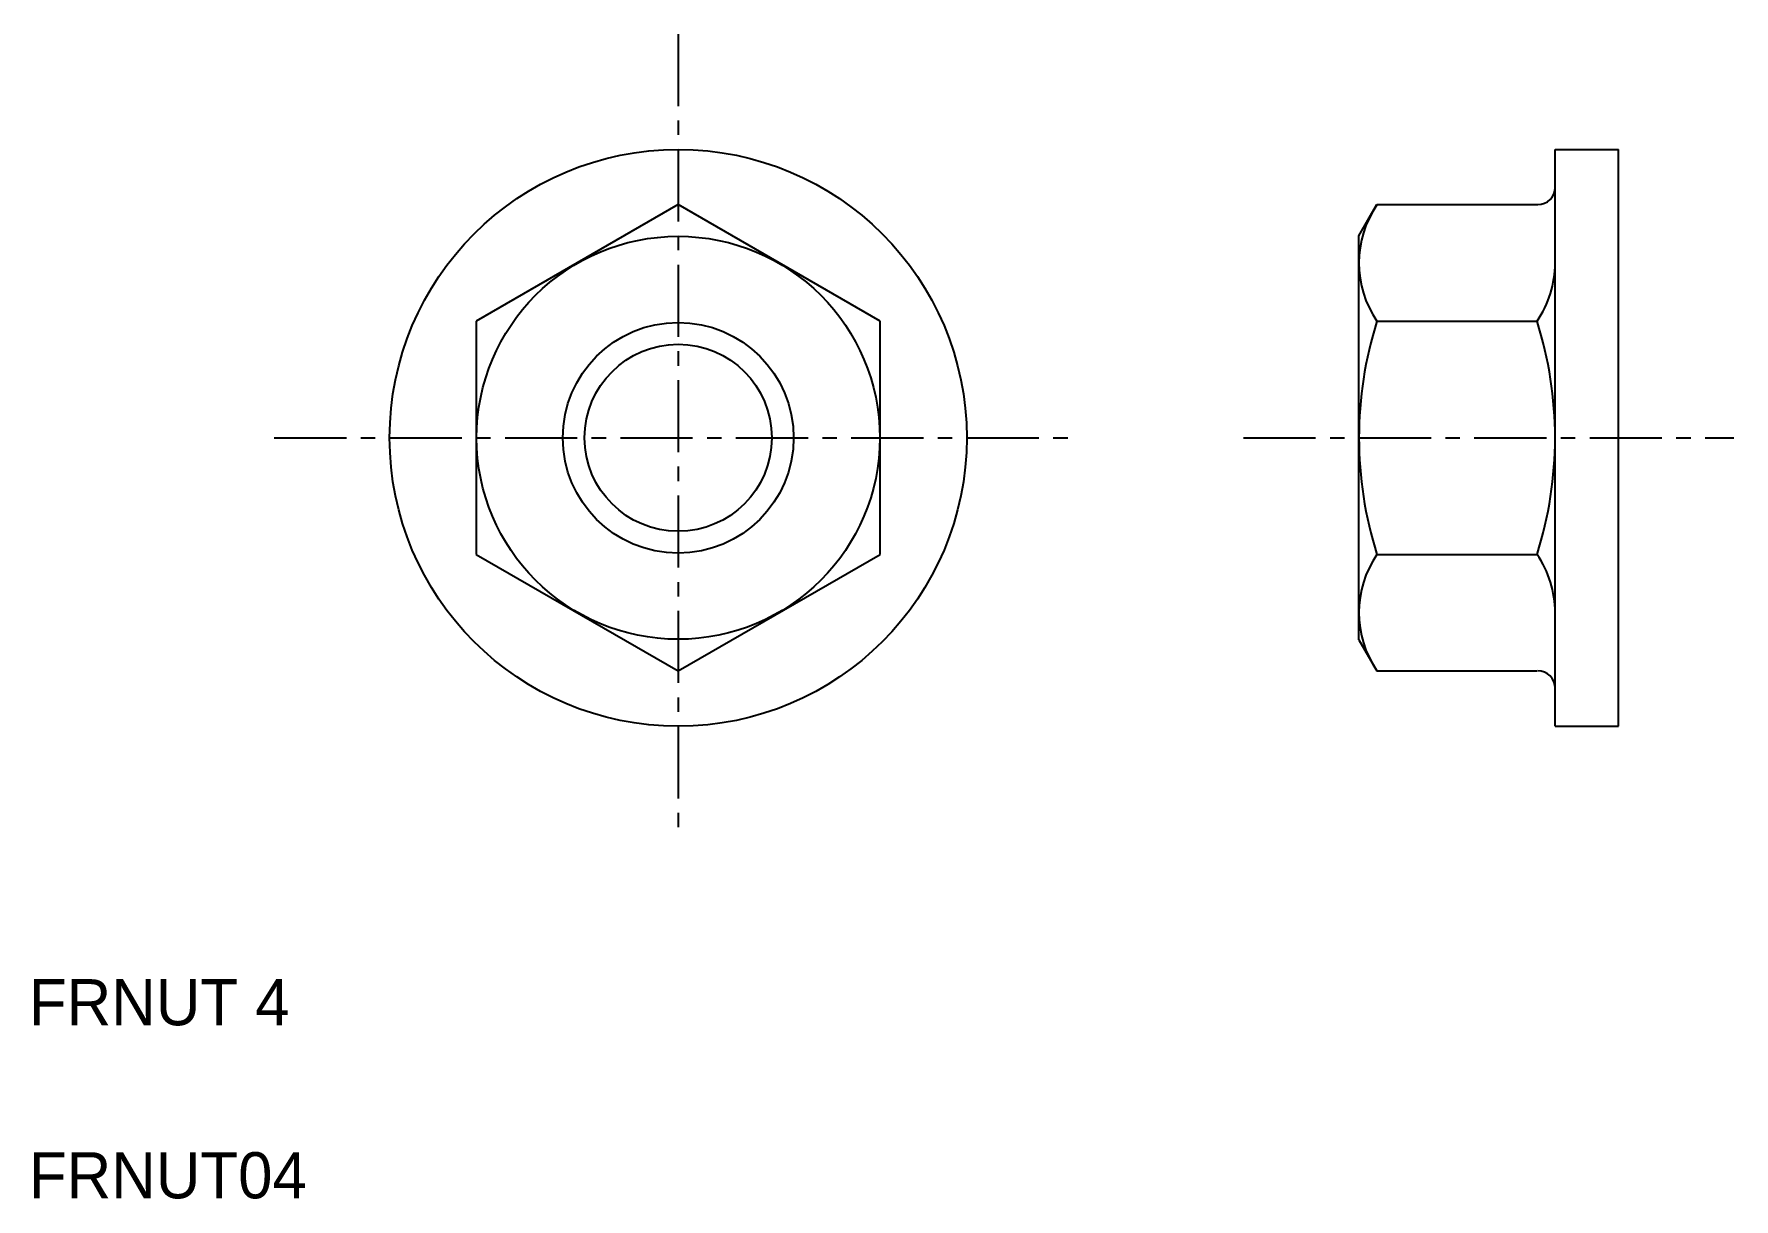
# Model space of a CAD drawing. Extents: x 1.3 to 30.7, y -0.7 to 19.5.
import ezdxf

# ---------------------------------------------------------------- set-up
doc = ezdxf.new("R2010")
doc.units = 0
doc.linetypes.add('CENTER', pattern=[2, 1.25, -0.25, 0.25, -0.25])
doc.layers.get('0').update_dxf_attribs({"linetype": 'CONTINUOUS'})
doc.layers.add('CENTER', color=1, linetype='CENTER')

msp = doc.modelspace()

# ---------------------------------------------------------------- linework, layer by layer
at = {"color": 7, "linetype": 'CONTINUOUS'}
for p, q in [((27.614, 7.518), (27.614, 17.518)), ((27.614, 17.518), (28.714, 17.518)), ((28.714, 7.518), (28.714, 17.518)), ((12.419, 16.56), (8.919, 14.539)), ((15.919, 14.539), (12.419, 16.56)), ((24.214, 16.018), (24.527, 16.56)), ((24.527, 16.56), (27.314, 16.56)), ((24.214, 9.018), (24.214, 16.018)), ((8.919, 14.539), (8.919, 10.498)), ((15.919, 10.498), (15.919, 14.539)), ((24.527, 14.539), (27.302, 14.539)), ((8.919, 10.498), (12.419, 8.477)), ((12.419, 8.477), (15.919, 10.498)), ((24.527, 10.498), (27.302, 10.498)), ((24.97, 10.498), (24.97, 10.498)), ((25.414, 10.498), (25.414, 10.498)), ((24.214, 9.018), (24.527, 8.477)), ((24.527, 8.477), (27.302, 8.477)), ((27.614, 7.518), (28.714, 7.518))]:
    msp.add_line(p, q, dxfattribs=at)
for radius in [5, 3.493, 1.621]:
    msp.add_circle((12.419, 12.518), radius, dxfattribs=at)
at = {"color": 3, "linetype": 'CONTINUOUS'}
msp.add_circle((12.419, 12.518), 2, dxfattribs=at)
at = {"color": 7, "linetype": 'CONTINUOUS'}
for centre, radius, start, end in [((27.314, 16.86), 0.3, 270, 0), ((26.003, 15.549), 1.789, 145.6157, 214.3843), ((25.825, 15.549), 1.789, 325.6157, 0), ((30.902, 12.518), 6.687, 162.412, 197.588), ((20.927, 12.518), 6.687, 342.412, 17.588), ((26.003, 9.487), 1.789, 145.6157, 214.3843), ((25.825, 9.487), 1.789, 0, 34.3843), ((27.314, 8.177), 0.3, 0, 90)]:
    msp.add_arc(centre, radius, start, end, dxfattribs=at)
at = {"layer": 'CENTER', "color": 1, "linetype": 'CENTER'}
for p, q in [((12.419, 19.518), (12.419, 5.518)), ((5.419, 12.518), (19.419, 12.518)), ((22.214, 12.518), (30.714, 12.518))]:
    msp.add_line(p, q, dxfattribs=at)

# ---------------------------------------------------------------- texts
at = {"color": 7, "linetype": 'CONTINUOUS'}
for s, p in [('FRNUT 4', (1.169, 2.334)), ('FRNUT04', (1.169, -0.666))]:
    msp.add_text(s, height=0.8, dxfattribs=at).set_placement(p)

doc.saveas('drawing.dxf')
